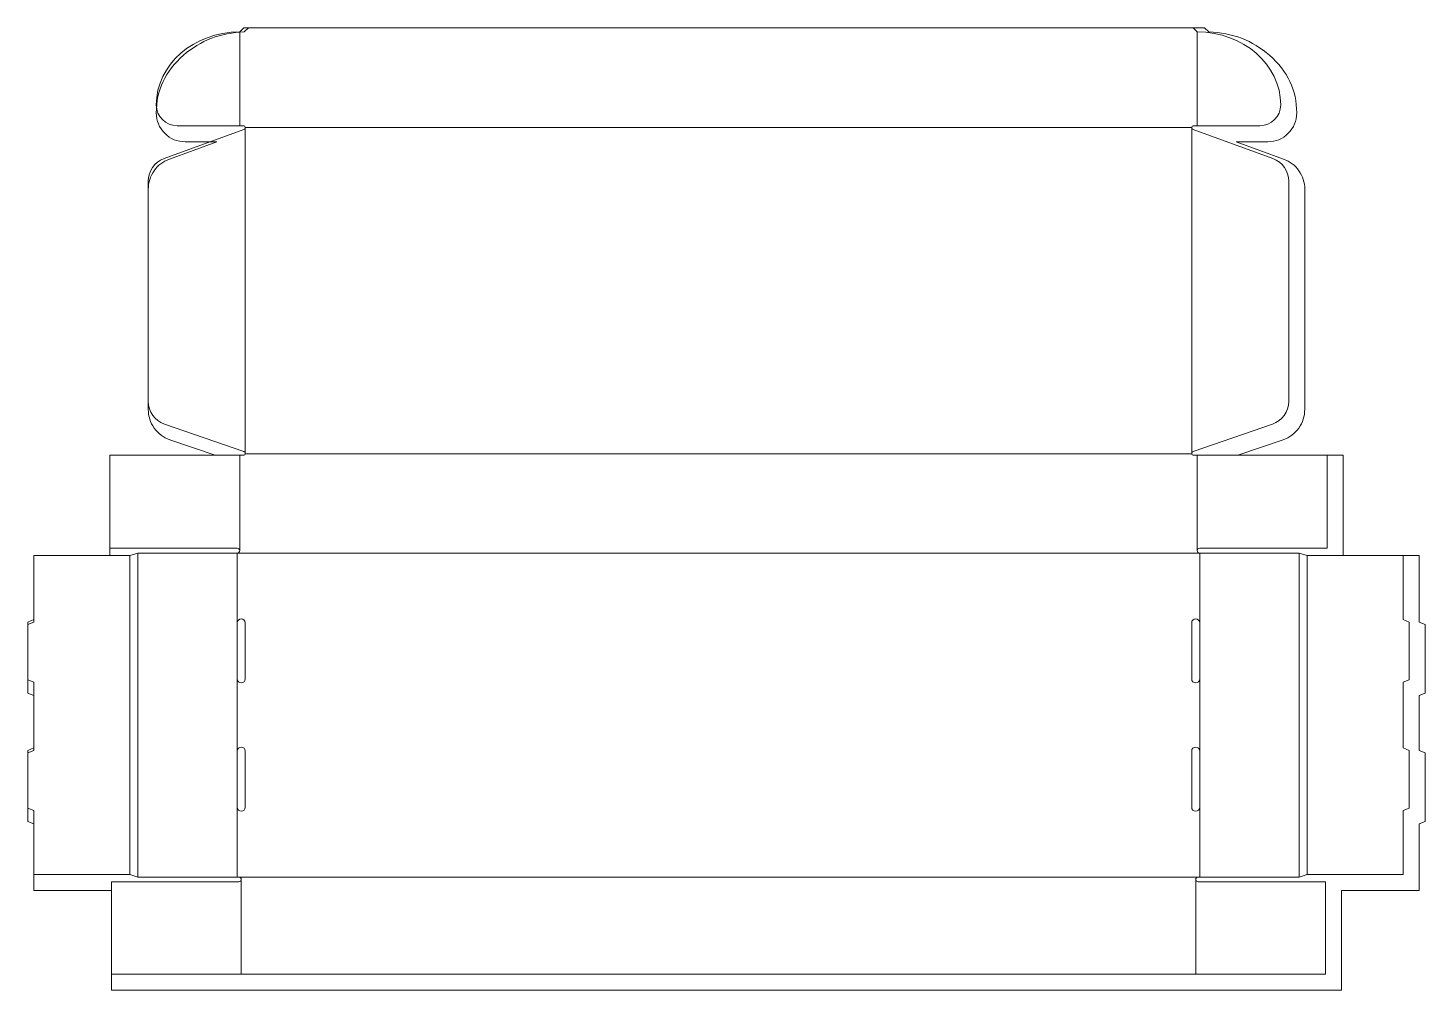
# Model space of a CAD drawing. Extents: x 0 to 589, y 97 to 503.
import ezdxf

# ---------------------------------------------------------------- set-up
doc = ezdxf.new("R2010")
doc.units = 0
doc.header["$MEASUREMENT"] = 0
for name, pattern in [('AI-Linetype-0', [0.696904, 0.419495, -0.277408]), ('AI-Linetype-1', [0.696904, 0.419495, -0.277408]), ('AI-Linetype-10', [0.696904, 0.419495, -0.277408]), ('AI-Linetype-11', [0.696904, 0.419495, -0.277408]), ('AI-Linetype-12', [0.696904, 0.419495, -0.277408]), ('AI-Linetype-13', [0.696904, 0.419495, -0.277408]), ('AI-Linetype-14', [0.696904, 0.419495, -0.277408]), ('AI-Linetype-15', [0.696904, 0.419495, -0.277408]), ('AI-Linetype-16', [0.696904, 0.419495, -0.277408]), ('AI-Linetype-17', [0.696904, 0.419495, -0.277408]), ('AI-Linetype-18', [0.696904, 0.419495, -0.277408]), ('AI-Linetype-19', [0.696904, 0.419495, -0.277408]), ('AI-Linetype-2', [0.696904, 0.419495, -0.277408]), ('AI-Linetype-20', [0.696904, 0.419495, -0.277408]), ('AI-Linetype-21', [0.696904, 0.419495, -0.277408]), ('AI-Linetype-3', [0.696904, 0.419495, -0.277408]), ('AI-Linetype-4', [0.696904, 0.419495, -0.277408]), ('AI-Linetype-5', [0.696904, 0.419495, -0.277408]), ('AI-Linetype-6', [0.696904, 0.419495, -0.277408]), ('AI-Linetype-7', [0.696904, 0.419495, -0.277408]), ('AI-Linetype-8', [0.696904, 0.419495, -0.277408]), ('AI-Linetype-9', [0.696904, 0.419495, -0.277408])]:
    doc.linetypes.add(name, pattern=pattern)
doc.layers.add('Layer 1', color=7, linetype='Continuous', lineweight=0)

# ---------------------------------------------------------------- blocks, each defined once
blk = doc.blocks.new('Block_0')
at = {"layer": 'Layer 1', "color": 82, "lineweight": 20, "true_color": 0x46ba00}
for points, knots in [([(89.31, 461.71), (89.31, 461.71), (62.92, 461.71), (62.92, 461.71), (58.07, 461.71), (54.13, 465.65), (54.13, 470.5), (54.13, 487.51), (69.88, 501.29), (89.31, 501.29), (89.31, 501.29), (89.31, 461.71), (89.31, 461.71)], [0, 0, 0, 0, 1, 1, 1, 2, 2, 2, 3, 3, 3, 4, 4, 4, 4]), ([(89.31, 501.29), (89.31, 501.29), (91, 502.98), (91, 502.98), (91, 502.98), (491.55, 502.98), (491.55, 502.98), (491.55, 502.98), (493.25, 501.29), (493.25, 501.29), (493.25, 501.29), (493.25, 461.71), (493.25, 461.71), (493.25, 461.71), (491.55, 461.71), (491.55, 461.71), (491.18, 461.71), (490.88, 461.41), (490.88, 461.03), (490.88, 461.03), (91.68, 461.03), (91.68, 461.03), (91.68, 461.41), (91.38, 461.71), (91, 461.71), (91, 461.71), (89.31, 461.71), (89.31, 461.71), (89.31, 461.71), (89.31, 501.29), (89.31, 501.29)], [0, 0, 0, 0, 1, 1, 1, 2, 2, 2, 3, 3, 3, 4, 4, 4, 5, 5, 5, 6, 6, 6, 7, 7, 7, 8, 8, 8, 9, 9, 9, 10, 10, 10, 10]), ([(493.25, 461.71), (493.25, 461.71), (493.25, 501.29), (493.25, 501.29), (512.68, 501.29), (528.43, 487.51), (528.43, 470.5), (528.43, 465.65), (524.49, 461.71), (519.63, 461.71), (519.63, 461.71), (493.25, 461.71), (493.25, 461.71)], [0, 0, 0, 0, 1, 1, 1, 2, 2, 2, 3, 3, 3, 4, 4, 4, 4]), ([(91.68, 323.34), (91.68, 323.78), (91.4, 324.16), (91, 324.3), (91, 324.3), (57.59, 335.8), (57.59, 335.8), (53.49, 337.21), (50.75, 341.07), (50.75, 345.4), (50.75, 345.4), (50.75, 438.32), (50.75, 438.32), (50.75, 442.58), (53.41, 446.39), (57.42, 447.85), (57.42, 447.85), (91.01, 460.08), (91.01, 460.08), (91.41, 460.22), (91.68, 460.61), (91.68, 461.03), (91.68, 461.03), (91.68, 323.34), (91.68, 323.34)], [0, 0, 0, 0, 1, 1, 1, 2, 2, 2, 3, 3, 3, 4, 4, 4, 5, 5, 5, 6, 6, 6, 7, 7, 7, 8, 8, 8, 8]), ([(91.68, 461.03), (91.68, 461.03), (490.88, 461.03), (490.88, 461.03), (490.88, 461.03), (490.88, 323.34), (490.88, 323.34), (490.88, 323.34), (91.68, 323.34), (91.68, 323.34), (91.68, 323.34), (91.68, 461.03), (91.68, 461.03)], [0, 0, 0, 0, 1, 1, 1, 2, 2, 2, 3, 3, 3, 4, 4, 4, 4]), ([(490.88, 323.34), (490.88, 323.34), (490.88, 461.03), (490.88, 461.03), (490.88, 460.61), (491.14, 460.22), (491.55, 460.08), (491.55, 460.08), (525.13, 447.85), (525.13, 447.85), (529.14, 446.39), (531.81, 442.58), (531.81, 438.32), (531.81, 438.32), (531.81, 345.4), (531.81, 345.4), (531.81, 341.07), (529.06, 337.21), (524.97, 335.8), (524.97, 335.8), (491.56, 324.3), (491.56, 324.3), (491.15, 324.16), (490.88, 323.78), (490.88, 323.34)], [0, 0, 0, 0, 1, 1, 1, 2, 2, 2, 3, 3, 3, 4, 4, 4, 5, 5, 5, 6, 6, 6, 7, 7, 7, 8, 8, 8, 8]), ([(89.31, 282.41), (89.31, 282.97), (88.86, 283.42), (88.3, 283.42), (88.3, 283.42), (87.28, 283.42), (87.28, 283.42), (87.28, 283.42), (34.51, 283.42), (34.51, 283.42), (34.51, 283.42), (34.51, 322.67), (34.51, 322.67), (34.51, 322.67), (89.31, 322.67), (89.31, 322.67), (89.31, 322.67), (89.31, 282.41), (89.31, 282.41)], [0, 0, 0, 0, 1, 1, 1, 2, 2, 2, 3, 3, 3, 4, 4, 4, 5, 5, 5, 6, 6, 6, 6]), ([(88.3, 281.39), (88.86, 281.39), (89.31, 281.85), (89.31, 282.41), (89.31, 282.41), (89.31, 322.67), (89.31, 322.67), (89.31, 322.67), (91, 322.67), (91, 322.67), (91.38, 322.67), (91.68, 322.97), (91.68, 323.34), (91.68, 323.34), (490.88, 323.34), (490.88, 323.34), (490.88, 322.97), (491.18, 322.67), (491.55, 322.67), (491.55, 322.67), (493.25, 322.67), (493.25, 322.67), (493.25, 322.67), (493.25, 282.41), (493.25, 282.41), (493.25, 281.85), (493.7, 281.39), (494.26, 281.39), (494.26, 281.39), (88.3, 281.39), (88.3, 281.39)], [0, 0, 0, 0, 1, 1, 1, 2, 2, 2, 3, 3, 3, 4, 4, 4, 5, 5, 5, 6, 6, 6, 7, 7, 7, 8, 8, 8, 9, 9, 9, 10, 10, 10, 10]), ([(493.25, 282.41), (493.25, 282.41), (493.25, 322.67), (493.25, 322.67), (493.25, 322.67), (548.05, 322.67), (548.05, 322.67), (548.05, 322.67), (548.05, 283.42), (548.05, 283.42), (548.05, 283.42), (495.28, 283.42), (495.28, 283.42), (495.28, 283.42), (494.26, 283.42), (494.26, 283.42), (493.7, 283.42), (493.25, 282.97), (493.25, 282.41)], [0, 0, 0, 0, 1, 1, 1, 2, 2, 2, 3, 3, 3, 4, 4, 4, 5, 5, 5, 6, 6, 6, 6]), ([(42.96, 145.73), (42.96, 145.73), (2.54, 145.73), (2.54, 145.73), (2.54, 145.73), (2.54, 172.8), (2.54, 172.8), (2.54, 172.8), (0, 173.81), (0, 173.81), (0, 173.81), (0, 198.17), (0, 198.17), (0, 198.17), (2.54, 199.19), (2.54, 199.19), (2.54, 199.19), (2.54, 226.93), (2.54, 226.93), (2.54, 226.93), (0, 227.94), (0, 227.94), (0, 227.94), (0, 252.3), (0, 252.3), (0, 252.3), (2.54, 253.31), (2.54, 253.31), (2.54, 253.31), (2.54, 280.38), (2.54, 280.38), (2.54, 280.38), (42.96, 280.38), (42.96, 280.38), (42.96, 280.38), (42.96, 145.73), (42.96, 145.73)], [0, 0, 0, 0, 1, 1, 1, 2, 2, 2, 3, 3, 3, 4, 4, 4, 5, 5, 5, 6, 6, 6, 7, 7, 7, 8, 8, 8, 9, 9, 9, 10, 10, 10, 11, 11, 11, 12, 12, 12, 12]), ([(42.96, 280.38), (42.96, 280.38), (46.35, 281.39), (46.35, 281.39), (46.35, 281.39), (46.35, 144.72), (46.35, 144.72), (46.35, 144.72), (42.96, 145.73), (42.96, 145.73), (42.96, 145.73), (42.96, 280.38), (42.96, 280.38)], [0, 0, 0, 0, 1, 1, 1, 2, 2, 2, 3, 3, 3, 4, 4, 4, 4]), ([(46.35, 281.39), (46.35, 281.39), (88.3, 281.39), (88.3, 281.39), (88.3, 281.39), (88.3, 144.72), (88.3, 144.72), (88.3, 144.72), (46.35, 144.72), (46.35, 144.72), (46.35, 144.72), (46.35, 281.39), (46.35, 281.39)], [0, 0, 0, 0, 1, 1, 1, 2, 2, 2, 3, 3, 3, 4, 4, 4, 4]), ([(88.3, 281.39), (88.3, 281.39), (494.26, 281.39), (494.26, 281.39), (494.26, 281.39), (494.26, 251.96), (494.26, 251.96), (494.26, 252.9), (493.5, 253.65), (492.57, 253.65), (492.57, 253.65), (492.57, 253.65), (492.57, 253.65), (491.63, 253.65), (490.88, 252.9), (490.88, 251.96), (490.88, 251.96), (490.88, 228.28), (490.88, 228.28), (490.88, 227.35), (491.63, 226.59), (492.57, 226.59), (492.57, 226.59), (492.57, 226.59), (492.57, 226.59), (493.5, 226.59), (494.26, 227.35), (494.26, 228.28), (494.26, 228.28), (494.26, 197.83), (494.26, 197.83), (494.26, 198.77), (493.5, 199.52), (492.57, 199.52), (492.57, 199.52), (492.57, 199.52), (492.57, 199.52), (491.63, 199.52), (490.88, 198.77), (490.88, 197.83), (490.88, 197.83), (490.88, 174.15), (490.88, 174.15), (490.88, 173.22), (491.63, 172.46), (492.57, 172.46), (492.57, 172.46), (492.57, 172.46), (492.57, 172.46), (493.5, 172.46), (494.26, 173.22), (494.26, 174.15), (494.26, 174.15), (494.26, 144.72), (494.26, 144.72), (494.26, 144.72), (88.3, 144.72), (88.3, 144.72), (88.3, 144.72), (88.3, 174.15), (88.3, 174.15), (88.3, 173.22), (89.05, 172.46), (89.99, 172.46), (89.99, 172.46), (89.99, 172.46), (89.99, 172.46), (90.92, 172.46), (91.68, 173.22), (91.68, 174.15), (91.68, 174.15), (91.68, 197.83), (91.68, 197.83), (91.68, 198.77), (90.92, 199.52), (89.99, 199.52), (89.99, 199.52), (89.99, 199.52), (89.99, 199.52), (89.05, 199.52), (88.3, 198.77), (88.3, 197.83), (88.3, 197.83), (88.3, 228.28), (88.3, 228.28), (88.3, 227.35), (89.05, 226.59), (89.99, 226.59), (89.99, 226.59), (89.99, 226.59), (89.99, 226.59), (90.92, 226.59), (91.68, 227.35), (91.68, 228.28), (91.68, 228.28), (91.68, 251.96), (91.68, 251.96), (91.68, 252.9), (90.92, 253.65), (89.99, 253.65), (89.99, 253.65), (89.99, 253.65), (89.99, 253.65), (89.05, 253.65), (88.3, 252.9), (88.3, 251.96), (88.3, 251.96), (88.3, 281.39), (88.3, 281.39)], [0, 0, 0, 0, 1, 1, 1, 2, 2, 2, 3, 3, 3, 4, 4, 4, 5, 5, 5, 6, 6, 6, 7, 7, 7, 8, 8, 8, 9, 9, 9, 10, 10, 10, 11, 11, 11, 12, 12, 12, 13, 13, 13, 14, 14, 14, 15, 15, 15, 16, 16, 16, 17, 17, 17, 18, 18, 18, 19, 19, 19, 20, 20, 20, 21, 21, 21, 22, 22, 22, 23, 23, 23, 24, 24, 24, 25, 25, 25, 26, 26, 26, 27, 27, 27, 28, 28, 28, 29, 29, 29, 30, 30, 30, 31, 31, 31, 32, 32, 32, 33, 33, 33, 34, 34, 34, 35, 35, 35, 36, 36, 36, 36]), ([(494.26, 281.39), (494.26, 281.39), (536.21, 281.39), (536.21, 281.39), (536.21, 281.39), (536.21, 144.72), (536.21, 144.72), (536.21, 144.72), (494.26, 144.72), (494.26, 144.72), (494.26, 144.72), (494.26, 281.39), (494.26, 281.39)], [0, 0, 0, 0, 1, 1, 1, 2, 2, 2, 3, 3, 3, 4, 4, 4, 4]), ([(539.59, 280.38), (539.59, 280.38), (539.59, 145.73), (539.59, 145.73), (539.59, 145.73), (536.21, 144.72), (536.21, 144.72), (536.21, 144.72), (536.21, 281.39), (536.21, 281.39), (536.21, 281.39), (539.59, 280.38), (539.59, 280.38)], [0, 0, 0, 0, 1, 1, 1, 2, 2, 2, 3, 3, 3, 4, 4, 4, 4]), ([(539.59, 145.73), (539.59, 145.73), (539.59, 280.38), (539.59, 280.38), (539.59, 280.38), (580.02, 280.38), (580.02, 280.38), (580.02, 280.38), (580.02, 253.31), (580.02, 253.31), (580.02, 253.31), (582.56, 252.3), (582.56, 252.3), (582.56, 252.3), (582.56, 227.94), (582.56, 227.94), (582.56, 227.94), (580.02, 226.93), (580.02, 226.93), (580.02, 226.93), (580.02, 199.19), (580.02, 199.19), (580.02, 199.19), (582.56, 198.17), (582.56, 198.17), (582.56, 198.17), (582.56, 173.81), (582.56, 173.81), (582.56, 173.81), (580.02, 172.8), (580.02, 172.8), (580.02, 172.8), (580.02, 145.73), (580.02, 145.73), (580.02, 145.73), (539.59, 145.73), (539.59, 145.73)], [0, 0, 0, 0, 1, 1, 1, 2, 2, 2, 3, 3, 3, 4, 4, 4, 5, 5, 5, 6, 6, 6, 7, 7, 7, 8, 8, 8, 9, 9, 9, 10, 10, 10, 11, 11, 11, 12, 12, 12, 12]), ([(89.99, 103.78), (89.99, 103.78), (35.18, 103.78), (35.18, 103.78), (35.18, 103.78), (35.18, 142.69), (35.18, 142.69), (35.18, 142.69), (87.96, 142.69), (87.96, 142.69), (87.96, 142.69), (88.97, 142.69), (88.97, 142.69), (89.53, 142.69), (89.99, 143.14), (89.99, 143.7), (89.99, 143.7), (89.99, 103.78), (89.99, 103.78)], [0, 0, 0, 0, 1, 1, 1, 2, 2, 2, 3, 3, 3, 4, 4, 4, 5, 5, 5, 6, 6, 6, 6]), ([(493.58, 144.72), (493.02, 144.72), (492.57, 144.26), (492.57, 143.7), (492.57, 143.7), (492.57, 103.78), (492.57, 103.78), (492.57, 103.78), (89.99, 103.78), (89.99, 103.78), (89.99, 103.78), (89.99, 143.7), (89.99, 143.7), (89.99, 144.26), (89.53, 144.72), (88.97, 144.72), (88.97, 144.72), (493.58, 144.72), (493.58, 144.72)], [0, 0, 0, 0, 1, 1, 1, 2, 2, 2, 3, 3, 3, 4, 4, 4, 5, 5, 5, 6, 6, 6, 6]), ([(492.57, 103.78), (492.57, 103.78), (492.57, 143.7), (492.57, 143.7), (492.57, 143.14), (493.02, 142.69), (493.58, 142.69), (493.58, 142.69), (494.6, 142.69), (494.6, 142.69), (494.6, 142.69), (547.37, 142.69), (547.37, 142.69), (547.37, 142.69), (547.37, 103.78), (547.37, 103.78), (547.37, 103.78), (492.57, 103.78), (492.57, 103.78)], [0, 0, 0, 0, 1, 1, 1, 2, 2, 2, 3, 3, 3, 4, 4, 4, 5, 5, 5, 6, 6, 6, 6])]:
    blk.add_open_spline(points, degree=3, knots=knots, dxfattribs=at)
blk = doc.blocks.new('Block_1')
at = {"layer": 'Layer 1', "color": 1, "linetype": 'AI-Linetype-5', "lineweight": 20, "true_color": 0xfa0000}
blk.add_line((89.31, 461.71), (89.31, 501.29), dxfattribs=at)
at = {"layer": 'Layer 1', "color": 1, "linetype": 'AI-Linetype-4', "lineweight": 20, "true_color": 0xfa0000}
blk.add_line((493.25, 501.29), (493.25, 461.71), dxfattribs=at)
at = {"layer": 'Layer 1', "color": 1, "linetype": 'AI-Linetype-0', "lineweight": 20, "true_color": 0xfa0000}
blk.add_line((91.68, 461.03), (490.88, 461.03), dxfattribs=at)
at = {"layer": 'Layer 1', "color": 1, "linetype": 'AI-Linetype-3', "lineweight": 20, "true_color": 0xfa0000}
blk.add_line((91.68, 323.34), (91.68, 461.03), dxfattribs=at)
at = {"layer": 'Layer 1', "color": 1, "linetype": 'AI-Linetype-1', "lineweight": 20, "true_color": 0xfa0000}
blk.add_line((490.88, 461.03), (490.88, 323.34), dxfattribs=at)
at = {"layer": 'Layer 1', "color": 1, "linetype": 'AI-Linetype-6', "lineweight": 20, "true_color": 0xfa0000}
blk.add_line((89.31, 282.41), (89.31, 322.67), dxfattribs=at)
at = {"layer": 'Layer 1', "color": 1, "linetype": 'AI-Linetype-2', "lineweight": 20, "true_color": 0xfa0000}
blk.add_line((490.88, 323.34), (91.68, 323.34), dxfattribs=at)
at = {"layer": 'Layer 1', "color": 1, "linetype": 'AI-Linetype-7', "lineweight": 20, "true_color": 0xfa0000}
blk.add_line((493.25, 322.67), (493.25, 282.41), dxfattribs=at)
at = {"layer": 'Layer 1', "color": 1, "linetype": 'AI-Linetype-12', "lineweight": 20, "true_color": 0xfa0000}
blk.add_line((42.96, 145.73), (42.96, 280.38), dxfattribs=at)
at = {"layer": 'Layer 1', "color": 1, "linetype": 'AI-Linetype-14', "lineweight": 20, "true_color": 0xfa0000}
blk.add_line((46.35, 144.72), (46.35, 281.39), dxfattribs=at)
at = {"layer": 'Layer 1', "color": 1, "linetype": 'AI-Linetype-8', "lineweight": 20, "true_color": 0xfa0000}
blk.add_line((494.26, 281.39), (88.3, 281.39), dxfattribs=at)
at = {"layer": 'Layer 1', "color": 1, "linetype": 'AI-Linetype-21', "lineweight": 20, "true_color": 0xfa0000}
blk.add_line((88.3, 251.96), (88.3, 281.39), dxfattribs=at)
at = {"layer": 'Layer 1', "color": 1, "linetype": 'AI-Linetype-16', "lineweight": 20, "true_color": 0xfa0000}
blk.add_line((494.26, 281.39), (494.26, 251.96), dxfattribs=at)
at = {"layer": 'Layer 1', "color": 1, "linetype": 'AI-Linetype-15', "lineweight": 20, "true_color": 0xfa0000}
blk.add_line((536.21, 281.39), (536.21, 144.72), dxfattribs=at)
at = {"layer": 'Layer 1', "color": 1, "linetype": 'AI-Linetype-13', "lineweight": 20, "true_color": 0xfa0000}
blk.add_line((539.59, 280.38), (539.59, 145.73), dxfattribs=at)
at = {"layer": 'Layer 1', "color": 1, "linetype": 'AI-Linetype-20', "lineweight": 20, "true_color": 0xfa0000}
blk.add_line((88.3, 197.83), (88.3, 228.28), dxfattribs=at)
at = {"layer": 'Layer 1', "color": 1, "linetype": 'AI-Linetype-17', "lineweight": 20, "true_color": 0xfa0000}
blk.add_line((494.26, 228.28), (494.26, 197.83), dxfattribs=at)
at = {"layer": 'Layer 1', "color": 1, "linetype": 'AI-Linetype-19', "lineweight": 20, "true_color": 0xfa0000}
blk.add_line((88.3, 144.72), (88.3, 174.15), dxfattribs=at)
at = {"layer": 'Layer 1', "color": 1, "linetype": 'AI-Linetype-18', "lineweight": 20, "true_color": 0xfa0000}
blk.add_line((494.26, 174.15), (494.26, 144.72), dxfattribs=at)
at = {"layer": 'Layer 1', "color": 1, "linetype": 'AI-Linetype-9', "lineweight": 20, "true_color": 0xfa0000}
blk.add_line((88.97, 144.72), (493.58, 144.72), dxfattribs=at)
at = {"layer": 'Layer 1', "color": 1, "linetype": 'AI-Linetype-10', "lineweight": 20, "true_color": 0xfa0000}
blk.add_line((89.99, 143.7), (89.99, 103.78), dxfattribs=at)
at = {"layer": 'Layer 1', "color": 1, "linetype": 'AI-Linetype-11', "lineweight": 20, "true_color": 0xfa0000}
blk.add_line((492.57, 103.78), (492.57, 143.7), dxfattribs=at)
blk = doc.blocks.new('Block_2')
at = {"layer": 'Layer 1', "color": 164, "lineweight": 20, "true_color": 0x2028b0}
for points in [[(88.3, 251.96), (88.3, 252.9), (89.05, 253.65), (89.99, 253.65), (89.99, 253.65), (89.99, 253.65), (89.99, 253.65), (90.92, 253.65), (91.68, 252.9), (91.68, 251.96), (91.68, 251.96), (91.68, 228.28), (91.68, 228.28), (91.68, 227.35), (90.92, 226.59), (89.99, 226.59), (89.99, 226.59), (89.99, 226.59), (89.99, 226.59), (89.05, 226.59), (88.3, 227.35), (88.3, 228.28), (88.3, 228.28), (88.3, 251.96), (88.3, 251.96)], [(494.26, 251.96), (494.26, 252.9), (493.5, 253.65), (492.57, 253.65), (492.57, 253.65), (492.57, 253.65), (492.57, 253.65), (491.63, 253.65), (490.88, 252.9), (490.88, 251.96), (490.88, 251.96), (490.88, 228.28), (490.88, 228.28), (490.88, 227.35), (491.63, 226.59), (492.57, 226.59), (492.57, 226.59), (492.57, 226.59), (492.57, 226.59), (493.5, 226.59), (494.26, 227.35), (494.26, 228.28), (494.26, 228.28), (494.26, 251.96), (494.26, 251.96)], [(88.3, 197.83), (88.3, 198.77), (89.05, 199.52), (89.99, 199.52), (89.99, 199.52), (89.99, 199.52), (89.99, 199.52), (90.92, 199.52), (91.68, 198.77), (91.68, 197.83), (91.68, 197.83), (91.68, 174.15), (91.68, 174.15), (91.68, 173.22), (90.92, 172.46), (89.99, 172.46), (89.99, 172.46), (89.99, 172.46), (89.99, 172.46), (89.05, 172.46), (88.3, 173.22), (88.3, 174.15), (88.3, 174.15), (88.3, 197.83), (88.3, 197.83)], [(494.26, 197.83), (494.26, 198.77), (493.5, 199.52), (492.57, 199.52), (492.57, 199.52), (492.57, 199.52), (492.57, 199.52), (491.63, 199.52), (490.88, 198.77), (490.88, 197.83), (490.88, 197.83), (490.88, 174.15), (490.88, 174.15), (490.88, 173.22), (491.63, 172.46), (492.57, 172.46), (492.57, 172.46), (492.57, 172.46), (492.57, 172.46), (493.5, 172.46), (494.26, 173.22), (494.26, 174.15), (494.26, 174.15), (494.26, 197.83), (494.26, 197.83)]]:
    blk.add_open_spline(points, degree=3, knots=[0, 0, 0, 0, 1, 1, 1, 2, 2, 2, 3, 3, 3, 4, 4, 4, 5, 5, 5, 6, 6, 6, 7, 7, 7, 8, 8, 8, 8], dxfattribs=at)

msp = doc.modelspace()

# ---------------------------------------------------------------- linework, layer by layer
at = {"layer": 'Layer 1', "color": 82, "lineweight": 20, "true_color": 0x46ba00}
msp.add_open_spline([(66.31, 454.94), (66.31, 454.94), (79.69, 454.94), (79.69, 454.94), (79.69, 454.94), (59.65, 447.65), (59.65, 447.65), (56.98, 446.68), (54.82, 445.02), (53.19, 442.69), (51.56, 440.36), (50.75, 437.78), (50.75, 434.93), (50.75, 434.93), (50.75, 342.02), (50.75, 342.02), (50.75, 339.13), (51.58, 336.51), (53.26, 334.16), (54.94, 331.81), (57.14, 330.16), (59.87, 329.22), (59.87, 329.22), (78.91, 322.67), (78.91, 322.67), (78.91, 322.67), (34.51, 322.67), (34.51, 322.67), (34.51, 322.67), (34.51, 280.38), (34.51, 280.38), (34.51, 280.38), (2.54, 280.38), (2.54, 280.38), (2.54, 280.38), (2.54, 252.22), (2.54, 252.22), (2.54, 252.22), (0, 251.21), (0, 251.21), (0, 251.21), (0, 222.27), (0, 222.27), (0, 222.27), (2.54, 221.25), (2.54, 221.25), (2.54, 221.25), (2.54, 198.09), (2.54, 198.09), (2.54, 198.09), (0, 197.08), (0, 197.08), (0, 197.08), (0, 168.14), (0, 168.14), (0, 168.14), (2.54, 167.12), (2.54, 167.12), (2.54, 167.12), (2.54, 138.97), (2.54, 138.97), (2.54, 138.97), (35.18, 138.97), (35.18, 138.97), (35.18, 138.97), (35.18, 97.02), (35.18, 97.02), (35.18, 97.02), (554.14, 97.02), (554.14, 97.02), (554.14, 97.02), (554.14, 138.97), (554.14, 138.97), (554.14, 138.97), (586.79, 138.97), (586.79, 138.97), (586.79, 138.97), (586.79, 167.12), (586.79, 167.12), (586.79, 167.12), (589.32, 168.14), (589.32, 168.14), (589.32, 168.14), (589.32, 197.08), (589.32, 197.08), (589.32, 197.08), (586.79, 198.09), (586.79, 198.09), (586.79, 198.09), (586.79, 221.25), (586.79, 221.25), (586.79, 221.25), (589.32, 222.27), (589.32, 222.27), (589.32, 222.27), (589.32, 251.21), (589.32, 251.21), (589.32, 251.21), (586.79, 252.22), (586.79, 252.22), (586.79, 252.22), (586.79, 280.38), (586.79, 280.38), (586.79, 280.38), (554.82, 280.38), (554.82, 280.38), (554.82, 280.38), (554.82, 322.67), (554.82, 322.67), (554.82, 322.67), (510.41, 322.67), (510.41, 322.67), (510.41, 322.67), (529.45, 329.22), (529.45, 329.22), (532.18, 330.16), (534.39, 331.81), (536.06, 334.16), (537.74, 336.51), (538.58, 339.13), (538.58, 342.02), (538.58, 342.02), (538.58, 434.93), (538.58, 434.93), (538.58, 437.78), (537.76, 440.36), (536.13, 442.69), (534.5, 445.02), (532.35, 446.68), (529.67, 447.65), (529.67, 447.65), (509.63, 454.94), (509.63, 454.94), (509.63, 454.94), (523.02, 454.94), (523.02, 454.94), (526.38, 454.94), (529.25, 456.13), (531.63, 458.51), (534.01, 460.89), (535.19, 463.76), (535.19, 467.12), (535.19, 476.65), (531.37, 484.75), (523.73, 491.44), (516.57, 497.71), (508, 500.99), (498.05, 501.27), (498.05, 501.27), (496.34, 502.98), (496.34, 502.98), (496.34, 502.98), (92.99, 502.98), (92.99, 502.98), (92.99, 502.98), (91.27, 501.27), (91.27, 501.27), (81.32, 500.99), (72.76, 497.71), (65.59, 491.44), (57.95, 484.75), (54.13, 476.65), (54.13, 467.12), (54.13, 463.76), (55.32, 460.89), (57.7, 458.51), (60.07, 456.13), (62.94, 454.94), (66.31, 454.94)], degree=3, knots=[0, 0, 0, 0, 1, 1, 1, 2, 2, 2, 3, 3, 3, 4, 4, 4, 5, 5, 5, 6, 6, 6, 7, 7, 7, 8, 8, 8, 9, 9, 9, 10, 10, 10, 11, 11, 11, 12, 12, 12, 13, 13, 13, 14, 14, 14, 15, 15, 15, 16, 16, 16, 17, 17, 17, 18, 18, 18, 19, 19, 19, 20, 20, 20, 21, 21, 21, 22, 22, 22, 23, 23, 23, 24, 24, 24, 25, 25, 25, 26, 26, 26, 27, 27, 27, 28, 28, 28, 29, 29, 29, 30, 30, 30, 31, 31, 31, 32, 32, 32, 33, 33, 33, 34, 34, 34, 35, 35, 35, 36, 36, 36, 37, 37, 37, 38, 38, 38, 39, 39, 39, 40, 40, 40, 41, 41, 41, 42, 42, 42, 43, 43, 43, 44, 44, 44, 45, 45, 45, 46, 46, 46, 47, 47, 47, 48, 48, 48, 49, 49, 49, 50, 50, 50, 51, 51, 51, 52, 52, 52, 53, 53, 53, 54, 54, 54, 55, 55, 55, 56, 56, 56, 56], dxfattribs=at)
at = {"layer": 'Layer 1', "color": 164, "lineweight": 20, "true_color": 0x2028b0}
msp.add_open_spline([(89.31, 501.29), (89.31, 501.29), (91, 502.98), (91, 502.98), (91, 502.98), (491.55, 502.98), (491.55, 502.98), (491.55, 502.98), (493.25, 501.29), (493.25, 501.29), (512.68, 501.29), (528.43, 487.51), (528.43, 470.5), (528.43, 465.65), (524.49, 461.71), (519.63, 461.71), (519.63, 461.71), (493.25, 461.71), (493.25, 461.71), (493.25, 461.71), (491.55, 461.71), (491.55, 461.71), (491.18, 461.71), (490.88, 461.41), (490.88, 461.03), (490.88, 460.61), (491.14, 460.22), (491.55, 460.08), (491.55, 460.08), (525.13, 447.85), (525.13, 447.85), (529.14, 446.39), (531.81, 442.58), (531.81, 438.32), (531.81, 438.32), (531.81, 345.4), (531.81, 345.4), (531.81, 341.07), (529.06, 337.21), (524.97, 335.8), (524.97, 335.8), (491.56, 324.3), (491.56, 324.3), (491.15, 324.16), (490.88, 323.78), (490.88, 323.34), (490.88, 322.97), (491.18, 322.67), (491.55, 322.67), (491.55, 322.67), (493.25, 322.67), (493.25, 322.67), (493.25, 322.67), (548.05, 322.67), (548.05, 322.67), (548.05, 322.67), (548.05, 283.42), (548.05, 283.42), (548.05, 283.42), (495.28, 283.42), (495.28, 283.42), (495.28, 283.42), (494.26, 283.42), (494.26, 283.42), (493.7, 283.42), (493.25, 282.97), (493.25, 282.41), (493.25, 281.85), (493.7, 281.39), (494.26, 281.39), (494.26, 281.39), (536.21, 281.39), (536.21, 281.39), (536.21, 281.39), (539.59, 280.38), (539.59, 280.38), (539.59, 280.38), (580.02, 280.38), (580.02, 280.38), (580.02, 280.38), (580.02, 253.31), (580.02, 253.31), (580.02, 253.31), (582.56, 252.3), (582.56, 252.3), (582.56, 252.3), (582.56, 227.94), (582.56, 227.94), (582.56, 227.94), (580.02, 226.93), (580.02, 226.93), (580.02, 226.93), (580.02, 199.19), (580.02, 199.19), (580.02, 199.19), (582.56, 198.17), (582.56, 198.17), (582.56, 198.17), (582.56, 173.81), (582.56, 173.81), (582.56, 173.81), (580.02, 172.8), (580.02, 172.8), (580.02, 172.8), (580.02, 145.73), (580.02, 145.73), (580.02, 145.73), (539.59, 145.73), (539.59, 145.73), (539.59, 145.73), (536.21, 144.72), (536.21, 144.72), (536.21, 144.72), (494.26, 144.72), (494.26, 144.72), (494.26, 144.72), (493.58, 144.72), (493.58, 144.72), (493.02, 144.72), (492.57, 144.26), (492.57, 143.7), (492.57, 143.14), (493.02, 142.69), (493.58, 142.69), (493.58, 142.69), (494.6, 142.69), (494.6, 142.69), (494.6, 142.69), (547.37, 142.69), (547.37, 142.69), (547.37, 142.69), (547.37, 103.78), (547.37, 103.78), (547.37, 103.78), (492.57, 103.78), (492.57, 103.78), (492.57, 103.78), (35.18, 103.78), (35.18, 103.78), (35.18, 103.78), (35.18, 142.69), (35.18, 142.69), (35.18, 142.69), (87.96, 142.69), (87.96, 142.69), (87.96, 142.69), (88.97, 142.69), (88.97, 142.69), (89.53, 142.69), (89.99, 143.14), (89.99, 143.7), (89.99, 144.26), (89.53, 144.72), (88.97, 144.72), (88.97, 144.72), (46.35, 144.72), (46.35, 144.72), (46.35, 144.72), (42.96, 145.73), (42.96, 145.73), (42.96, 145.73), (2.54, 145.73), (2.54, 145.73), (2.54, 145.73), (2.54, 172.8), (2.54, 172.8), (2.54, 172.8), (0, 173.81), (0, 173.81), (0, 173.81), (0, 198.17), (0, 198.17), (0, 198.17), (2.54, 199.19), (2.54, 199.19), (2.54, 199.19), (2.54, 226.93), (2.54, 226.93), (2.54, 226.93), (0, 227.94), (0, 227.94), (0, 227.94), (0, 252.3), (0, 252.3), (0, 252.3), (2.54, 253.31), (2.54, 253.31), (2.54, 253.31), (2.54, 280.38), (2.54, 280.38), (2.54, 280.38), (42.96, 280.38), (42.96, 280.38), (42.96, 280.38), (46.35, 281.39), (46.35, 281.39), (46.35, 281.39), (88.3, 281.39), (88.3, 281.39), (88.3, 281.39), (88.3, 281.39), (88.3, 281.39), (88.86, 281.39), (89.31, 281.85), (89.31, 282.41), (89.31, 282.97), (88.86, 283.42), (88.3, 283.42), (88.3, 283.42), (87.28, 283.42), (87.28, 283.42), (87.28, 283.42), (34.51, 283.42), (34.51, 283.42), (34.51, 283.42), (34.51, 322.67), (34.51, 322.67), (34.51, 322.67), (89.31, 322.67), (89.31, 322.67), (89.31, 322.67), (91, 322.67), (91, 322.67), (91.38, 322.67), (91.68, 322.97), (91.68, 323.34), (91.68, 323.78), (91.4, 324.16), (91, 324.3), (91, 324.3), (57.59, 335.8), (57.59, 335.8), (53.49, 337.21), (50.75, 341.07), (50.75, 345.4), (50.75, 345.4), (50.75, 438.32), (50.75, 438.32), (50.75, 442.58), (53.41, 446.39), (57.42, 447.85), (57.42, 447.85), (91.01, 460.08), (91.01, 460.08), (91.41, 460.22), (91.68, 460.61), (91.68, 461.03), (91.68, 461.41), (91.38, 461.71), (91, 461.71), (91, 461.71), (89.31, 461.71), (89.31, 461.71), (89.31, 461.71), (62.92, 461.71), (62.92, 461.71), (58.07, 461.71), (54.13, 465.65), (54.13, 470.5), (54.13, 487.51), (69.88, 501.29), (89.31, 501.29)], degree=3, knots=[0, 0, 0, 0, 1, 1, 1, 2, 2, 2, 3, 3, 3, 4, 4, 4, 5, 5, 5, 6, 6, 6, 7, 7, 7, 8, 8, 8, 9, 9, 9, 10, 10, 10, 11, 11, 11, 12, 12, 12, 13, 13, 13, 14, 14, 14, 15, 15, 15, 16, 16, 16, 17, 17, 17, 18, 18, 18, 19, 19, 19, 20, 20, 20, 21, 21, 21, 22, 22, 22, 23, 23, 23, 24, 24, 24, 25, 25, 25, 26, 26, 26, 27, 27, 27, 28, 28, 28, 29, 29, 29, 30, 30, 30, 31, 31, 31, 32, 32, 32, 33, 33, 33, 34, 34, 34, 35, 35, 35, 36, 36, 36, 37, 37, 37, 38, 38, 38, 39, 39, 39, 40, 40, 40, 41, 41, 41, 42, 42, 42, 43, 43, 43, 44, 44, 44, 45, 45, 45, 46, 46, 46, 47, 47, 47, 48, 48, 48, 49, 49, 49, 50, 50, 50, 51, 51, 51, 52, 52, 52, 53, 53, 53, 54, 54, 54, 55, 55, 55, 56, 56, 56, 57, 57, 57, 58, 58, 58, 59, 59, 59, 60, 60, 60, 61, 61, 61, 62, 62, 62, 63, 63, 63, 64, 64, 64, 65, 65, 65, 66, 66, 66, 67, 67, 67, 68, 68, 68, 69, 69, 69, 70, 70, 70, 71, 71, 71, 72, 72, 72, 73, 73, 73, 74, 74, 74, 75, 75, 75, 76, 76, 76, 77, 77, 77, 78, 78, 78, 79, 79, 79, 80, 80, 80, 81, 81, 81, 82, 82, 82, 83, 83, 83, 84, 84, 84, 85, 85, 85, 86, 86, 86, 87, 87, 87, 87], dxfattribs=at)

# ---------------------------------------------------------------- block references
at = {"layer": 'Layer 1'}
for name in ['Block_0', 'Block_1', 'Block_2']:
    msp.add_blockref(name, (0, 0), dxfattribs=at)

doc.saveas('drawing.dxf')
